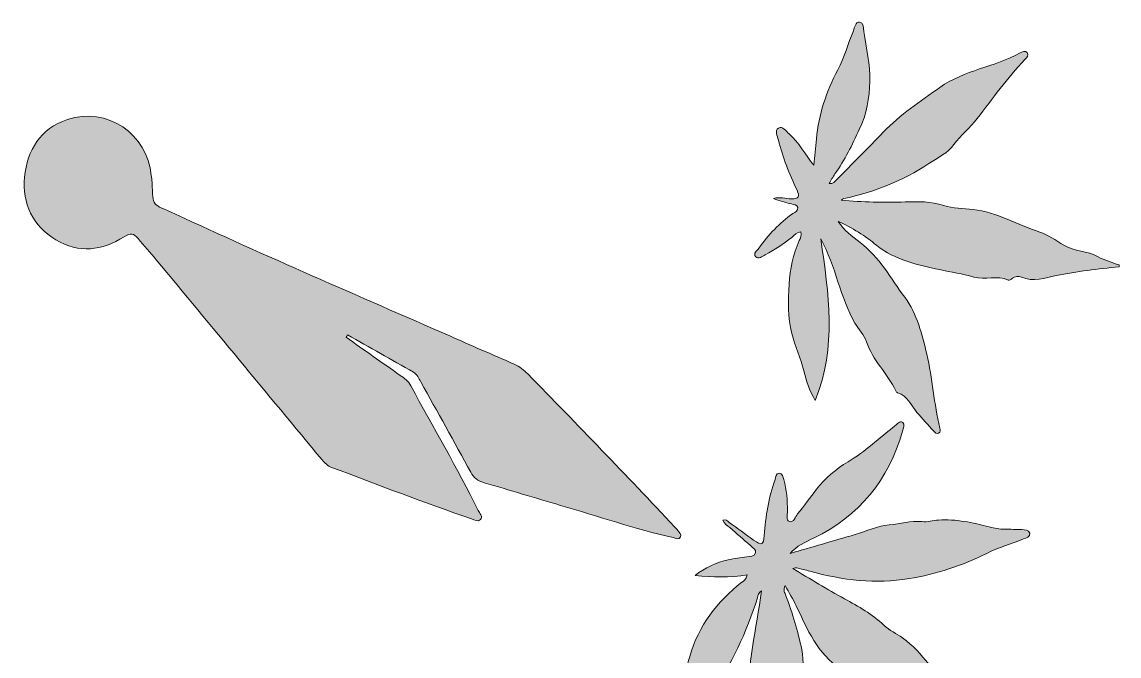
# Model space of a CAD drawing. Extents: x 432 to 1568, y -1563 to -437.
# Drawn here: x 983 to 1568, y -1225 to -887 of the extents above; entities that cross this region are included whole.
import ezdxf

# ---------------------------------------------------------------- set-up
doc = ezdxf.new("R2010")
doc.units = 0
doc.header["$MEASUREMENT"] = 0
doc.layers.add('katman 1', color=7, linetype='Continuous')

# ---------------------------------------------------------------- blocks, each defined once
blk = doc.blocks.new('block 2')
at = {"layer": 'katman 1', "true_color": 0x0a9800}
h = blk.add_hatch(color=94, dxfattribs=at)
h.dxf.hatch_style = 2
edge = h.paths.add_edge_path()
edge.add_spline(control_points=[(1567.9, -1017.83), (1556.66, -1018.95), (1545.47, -1020.13), (1534.35, -1022.51), (1528.53, -1023.77), (1522.16, -1026.03), (1515.85, -1023.3), (1514.38, -1022.67), (1512.58, -1022.85), (1511.07, -1023.93), (1510.42, -1024.39), (1509.37, -1025.09), (1508.88, -1024.86), (1502.97, -1022.11), (1496.68, -1024.99), (1490.49, -1023.24), (1484.57, -1021.57), (1478.23, -1020.67), (1472.2, -1019.32), (1460.57, -1016.73), (1448.6, -1014.28), (1438.84, -1006.45), (1432.52, -1001.38), (1425.77, -996.93), (1418.29, -993.63), (1421.22, -998.38), (1425.71, -1001.53), (1429.92, -1004.8), (1440.17, -1012.73), (1446.3, -1023.87), (1453.72, -1034.04), (1460.33, -1043.11), (1462.99, -1053.84), (1465.44, -1064.32), (1468.46, -1077.27), (1469.3, -1090.71), (1472.37, -1103.72), (1472.59, -1104.67), (1472.93, -1105.8), (1471.78, -1106.36), (1470.71, -1106.88), (1469.79, -1106.13), (1469.15, -1105.42), (1466.12, -1102.1), (1463.09, -1098.78), (1460.23, -1095.33), (1457.09, -1091.56), (1455.26, -1086.54), (1449.92, -1084.94), (1449.51, -1084.82), (1449.1, -1084.32), (1448.9, -1083.89), (1444.68, -1074.57), (1436.47, -1067.63), (1433.31, -1057.67), (1432.11, -1053.9), (1429.1, -1051.16), (1427.17, -1047.75), (1419.31, -1033.86), (1417.01, -1017.86), (1408.99, -1002.98), (1413.21, -1032.09), (1417.54, -1060.31), (1406.04, -1088.97), (1402.69, -1083.58), (1401.23, -1078.34), (1399.94, -1073.19), (1398.23, -1066.4), (1395.29, -1060.02), (1393.5, -1053.35), (1391.21, -1044.82), (1391.72, -1035.87), (1392.13, -1027.04), (1392.5, -1018.94), (1394.31, -1011.24), (1397.51, -1003.82), (1398.07, -1002.5), (1398.93, -1001.13), (1398.28, -999.22), (1396.17, -999.28), (1394.9, -1000.95), (1393.49, -1002.11), (1389.1, -1005.72), (1384.38, -1008.83), (1379.32, -1011.42), (1377.75, -1012.23), (1375.79, -1013.96), (1374.35, -1012.46), (1372.69, -1010.73), (1375.01, -1009.22), (1375.98, -1007.85), (1381.04, -1000.74), (1386.95, -994.46), (1394.12, -989.41), (1395.26, -988.61), (1397.16, -988.02), (1396.66, -986.17), (1396.27, -984.75), (1394.54, -984.68), (1393.31, -984.33), (1390.14, -983.45), (1386.94, -982.72), (1383.8, -981.49), (1387, -980.27), (1390.14, -981.63), (1393.27, -981.65), (1397.22, -981.68), (1397.97, -980.44), (1396.31, -976.93), (1392.24, -968.34), (1388.63, -959.55), (1386.38, -950.28), (1385.86, -948.13), (1384.2, -945.16), (1386.43, -943.88), (1388.66, -942.6), (1390.44, -945.57), (1392.1, -947.03), (1397.39, -951.69), (1400.65, -957.93), (1405.23, -963.7), (1405.69, -959.03), (1406.14, -954.35), (1406.61, -949.68), (1407.9, -936.66), (1411.85, -924.54), (1417.99, -912.93), (1421.47, -906.35), (1423.55, -899.04), (1426.34, -892.08), (1427.05, -890.29), (1427.38, -887.39), (1429.53, -887.49), (1431.85, -887.59), (1431.71, -890.55), (1431.97, -892.39), (1433.22, -901.26), (1435.33, -910.18), (1435.09, -919.03), (1434.85, -927.71), (1433.48, -936.6), (1429.51, -944.72), (1425.56, -952.8), (1421.89, -961.02), (1416.5, -968.31), (1415.35, -969.87), (1414.51, -971.66), (1413.43, -973.5), (1415.65, -973.87), (1416.45, -972.37), (1417.42, -971.4), (1425.74, -962.99), (1434.07, -954.59), (1442.27, -946.07), (1451.23, -936.74), (1461.89, -929.67), (1472.39, -922.25), (1485.45, -913.02), (1501.55, -911.44), (1515.16, -903.85), (1516.21, -903.26), (1517.89, -902.44), (1518.88, -903.6), (1520.18, -905.12), (1518.62, -906.45), (1517.68, -907.44), (1508.41, -917.24), (1500.49, -928.18), (1492.35, -938.83), (1488.53, -943.83), (1483.54, -947.53), (1479.89, -952.71), (1476.81, -957.07), (1471.18, -959.73), (1466.48, -962.85), (1452.63, -972.05), (1437.44, -978.07), (1421.19, -981.48), (1420.77, -981.57), (1420.42, -981.95), (1419.75, -982.39), (1431.37, -983.31), (1442.58, -983.6), (1453.91, -983.26), (1460.62, -983.05), (1467.65, -982.84), (1474.53, -985.15), (1479.36, -986.78), (1484.92, -986.59), (1490.11, -987.22), (1502.9, -988.77), (1513.78, -995.43), (1525.65, -999.28), (1529.74, -1000.61), (1534.29, -1003.74), (1538.49, -1006.3), (1544.01, -1009.66), (1550.99, -1009.25), (1556.78, -1012.44), (1560.24, -1014.34), (1564.18, -1015.39), (1567.9, -1016.83), (1567.9, -1017.16), (1567.9, -1017.5), (1567.9, -1017.83)], knot_values=[0, 0, 0, 0, 1, 1, 1, 2, 2, 2, 3, 3, 3, 4, 4, 4, 5, 5, 5, 6, 6, 6, 7, 7, 7, 8, 8, 8, 9, 9, 9, 10, 10, 10, 11, 11, 11, 12, 12, 12, 13, 13, 13, 14, 14, 14, 15, 15, 15, 16, 16, 16, 17, 17, 17, 18, 18, 18, 19, 19, 19, 20, 20, 20, 21, 21, 21, 22, 22, 22, 23, 23, 23, 24, 24, 24, 25, 25, 25, 26, 26, 26, 27, 27, 27, 28, 28, 28, 29, 29, 29, 30, 30, 30, 31, 31, 31, 32, 32, 32, 33, 33, 33, 34, 34, 34, 35, 35, 35, 36, 36, 36, 37, 37, 37, 38, 38, 38, 39, 39, 39, 40, 40, 40, 41, 41, 41, 42, 42, 42, 43, 43, 43, 44, 44, 44, 45, 45, 45, 46, 46, 46, 47, 47, 47, 48, 48, 48, 49, 49, 49, 50, 50, 50, 51, 51, 51, 52, 52, 52, 53, 53, 53, 54, 54, 54, 55, 55, 55, 56, 56, 56, 57, 57, 57, 58, 58, 58, 59, 59, 59, 60, 60, 60, 61, 61, 61, 62, 62, 62, 63, 63, 63, 64, 64, 64, 65, 65, 65, 66, 66, 66, 67, 67, 67, 68, 68, 68, 68], degree=3, periodic=1)
h = blk.add_hatch(color=94, dxfattribs=at)
h.dxf.hatch_style = 2
edge = h.paths.add_edge_path()
edge.add_spline(control_points=[(1155.99, -1055.3), (1165.63, -1062.08), (1175.26, -1068.89), (1184.93, -1075.64), (1187.13, -1077.18), (1189.21, -1078.74), (1190.54, -1081.19), (1202.5, -1103.32), (1215.23, -1125.03), (1226.45, -1147.55), (1227.2, -1149.05), (1229.15, -1150.76), (1227.57, -1152.44), (1226.32, -1153.78), (1224.39, -1152.55), (1222.87, -1152.03), (1197.82, -1143.42), (1173.07, -1134.01), (1148.32, -1124.61), (1146.2, -1123.8), (1144.66, -1122.36), (1143.26, -1120.67), (1113.82, -1085.15), (1084.38, -1049.62), (1054.92, -1014.11), (1051.73, -1010.26), (1048.32, -1006.59), (1045.18, -1002.71), (1042.89, -999.89), (1041.11, -999.71), (1037.76, -1001.81), (1026.09, -1009.14), (1013.54, -1010.83), (1001.4, -1003.42), (989.16, -995.94), (983.31, -984.22), (984.75, -969.97), (986.19, -955.59), (993, -944.3), (1007.53, -939.39), (1028.5, -932.29), (1050.42, -947), (1052.23, -969.2), (1052.32, -970.36), (1052.58, -971.52), (1052.63, -972.68), (1053.18, -986.54), (1052.3, -983.8), (1065.15, -989.77), (1113.48, -1012.25), (1162.49, -1033.21), (1211.29, -1054.65), (1222.72, -1059.68), (1234.17, -1064.69), (1245.64, -1069.64), (1248.46, -1070.86), (1250.73, -1072.7), (1252.85, -1074.87), (1279.19, -1101.77), (1305.38, -1128.82), (1331.09, -1156.32), (1331.66, -1156.93), (1332.28, -1157.51), (1332.76, -1158.18), (1333.51, -1159.23), (1334.95, -1160.27), (1334.29, -1161.62), (1333.38, -1163.49), (1331.58, -1162.33), (1330.27, -1162.03), (1309.95, -1157.44), (1290.25, -1150.61), (1270.26, -1144.85), (1256.65, -1140.93), (1243.15, -1136.69), (1229.54, -1132.77), (1226.27, -1131.82), (1224.07, -1130.16), (1222.43, -1127.14), (1213.65, -1111.06), (1204.71, -1095.07), (1195.82, -1079.04), (1194.77, -1077.15), (1193.93, -1075.09), (1191.93, -1073.96), (1180.21, -1067.33), (1168.49, -1060.71), (1156.77, -1054.09), (1156.51, -1054.49), (1156.25, -1054.9), (1155.99, -1055.3)], knot_values=[0, 0, 0, 0, 1, 1, 1, 2, 2, 2, 3, 3, 3, 4, 4, 4, 5, 5, 5, 6, 6, 6, 7, 7, 7, 8, 8, 8, 9, 9, 9, 10, 10, 10, 11, 11, 11, 12, 12, 12, 13, 13, 13, 14, 14, 14, 15, 15, 15, 16, 16, 16, 17, 17, 17, 18, 18, 18, 19, 19, 19, 20, 20, 20, 21, 21, 21, 22, 22, 22, 23, 23, 23, 24, 24, 24, 25, 25, 25, 26, 26, 26, 27, 27, 27, 28, 28, 28, 29, 29, 29, 30, 30, 30, 30], degree=3, periodic=1)
h = blk.add_hatch(color=94, dxfattribs=at)
h.dxf.hatch_style = 2
edge = h.paths.add_edge_path()
edge.add_spline(control_points=[(1389.95, -1187.61), (1388.68, -1190.06), (1389.84, -1191.55), (1390.39, -1192.98), (1393.93, -1202.35), (1396.75, -1211.91), (1398.84, -1221.71), (1400.23, -1228.23), (1398.85, -1234.89), (1399.69, -1241.3), (1400.54, -1247.87), (1398.47, -1253.99), (1398.22, -1260.32), (1398.02, -1265.17), (1397.59, -1271.29), (1393.49, -1275.58), (1392.94, -1276.15), (1392.43, -1276.95), (1392.33, -1277.71), (1390.74, -1288.7), (1383.57, -1297.8), (1381.86, -1308.76), (1381.65, -1310.11), (1381.31, -1312.21), (1379.47, -1312.11), (1377.77, -1312.01), (1377.61, -1309.95), (1377.18, -1308.57), (1375.32, -1302.47), (1374.8, -1296.17), (1374.68, -1289.82), (1374.63, -1287.48), (1374.75, -1285.12), (1372.34, -1283.63), (1371.1, -1282.86), (1370.71, -1281.51), (1370.81, -1280.12), (1371.49, -1270.2), (1370.31, -1260.26), (1370.13, -1250.37), (1369.77, -1230), (1374.61, -1210.57), (1377.39, -1190.39), (1375.82, -1191.27), (1375.62, -1192.81), (1375.24, -1194.04), (1369.56, -1212.48), (1361.08, -1229.7), (1350.64, -1245.76), (1346.41, -1252.26), (1339.38, -1256.94), (1333.57, -1262.4), (1333.19, -1262.77), (1332.18, -1263), (1331.82, -1262.76), (1330.82, -1262.08), (1331.33, -1260.96), (1331.49, -1260.02), (1333.47, -1248.35), (1335.85, -1236.8), (1339.11, -1225.4), (1343.82, -1208.93), (1353.74, -1196.26), (1366.93, -1185.81), (1367.95, -1185.01), (1369.15, -1184.31), (1369.8, -1181.9), (1360.41, -1183.28), (1351.31, -1183.39), (1342.04, -1182.14), (1347.34, -1178), (1353.2, -1175.29), (1359.63, -1173.86), (1362.88, -1173.14), (1366.23, -1172.93), (1369.48, -1172.21), (1371.14, -1171.84), (1373.62, -1172.39), (1374.17, -1170.19), (1374.62, -1168.39), (1372.65, -1167.36), (1371.47, -1166.28), (1367.89, -1163.04), (1364.19, -1159.93), (1360.57, -1156.73), (1359.23, -1155.54), (1357.5, -1154.7), (1356.82, -1152.76), (1358.47, -1151.9), (1359.3, -1153.34), (1360.24, -1154), (1364.6, -1157.07), (1368.84, -1160.3), (1373.19, -1163.38), (1377.49, -1166.43), (1378.42, -1166.06), (1378.84, -1160.95), (1379.69, -1150.8), (1381.05, -1140.76), (1384.6, -1131.14), (1385.08, -1129.82), (1385.04, -1127.7), (1386.87, -1127.72), (1388.65, -1127.73), (1388.79, -1129.77), (1389.21, -1131.14), (1390.92, -1136.62), (1391.13, -1142.27), (1391.21, -1147.95), (1391.24, -1149.86), (1390.26, -1152.8), (1392.26, -1153.43), (1394.66, -1154.19), (1395.37, -1151), (1396.63, -1149.41), (1400.04, -1145.11), (1403.23, -1140.62), (1406.63, -1136.3), (1411.31, -1130.36), (1417.05, -1125.53), (1423.5, -1121.68), (1432.58, -1116.27), (1440.18, -1108.97), (1448.47, -1102.55), (1449.72, -1101.58), (1451.06, -1099.56), (1452.65, -1100.71), (1454.05, -1101.74), (1452.98, -1103.81), (1452.52, -1105.38), (1445.09, -1131.31), (1429.58, -1150.48), (1405.17, -1162.31), (1400.74, -1164.46), (1396.12, -1166.38), (1392.58, -1170.49), (1404.15, -1167.12), (1415.71, -1163.77), (1427.27, -1160.38), (1433.34, -1158.6), (1439.32, -1155.67), (1445.48, -1155.25), (1451.29, -1154.86), (1456.9, -1152.8), (1462.86, -1153.53), (1465.75, -1153.88), (1468.78, -1152.87), (1471.76, -1152.68), (1480.99, -1152.08), (1489.88, -1154.07), (1498.73, -1156.32), (1501.49, -1157.03), (1504.25, -1157.53), (1507.11, -1157.57), (1510.1, -1157.6), (1513.11, -1157.61), (1516.1, -1157.79), (1517.7, -1157.89), (1519.91, -1157.8), (1520.3, -1159.69), (1520.72, -1161.81), (1518.41, -1162.15), (1516.97, -1162.73), (1510.48, -1165.32), (1503.68, -1167.29), (1497.45, -1170.41), (1484.3, -1176.98), (1470.49, -1181.46), (1456.09, -1183.88), (1438.22, -1186.88), (1420.58, -1184.73), (1403.21, -1179.93), (1400.8, -1179.27), (1398.38, -1178.68), (1395.95, -1178.13), (1395.56, -1178.04), (1395.09, -1178.29), (1394.04, -1178.52), (1403.51, -1184.09), (1412.39, -1189.59), (1421.54, -1194.59), (1429.05, -1198.68), (1436.48, -1202.74), (1442.69, -1208.79), (1445.52, -1211.55), (1449.3, -1213.12), (1452.55, -1215.42), (1463.63, -1223.25), (1469.79, -1235.35), (1479.01, -1244.75), (1481.55, -1247.35), (1482.63, -1251.33), (1484.88, -1254.55), (1490.45, -1262.5), (1497.14, -1269.44), (1503.12, -1277), (1504, -1278.12), (1505.77, -1279.55), (1504.86, -1280.83), (1503.6, -1282.62), (1501.92, -1280.71), (1500.48, -1280.23), (1491.81, -1277.35), (1483.72, -1273.08), (1474.91, -1270.35), (1469.22, -1268.58), (1463.31, -1265.94), (1457.83, -1262.37), (1453.25, -1259.39), (1448.75, -1254.52), (1442.35, -1254.38), (1441.92, -1254.37), (1441.26, -1254.03), (1441.09, -1253.67), (1438.18, -1247.42), (1431.15, -1245.23), (1427.43, -1239.71), (1425.38, -1236.68), (1422.17, -1233.94), (1419.49, -1232.12), (1407.14, -1223.71), (1401.78, -1210.94), (1395.87, -1198.31), (1394.21, -1194.77), (1392.08, -1191.44), (1389.95, -1187.61)], knot_values=[0, 0, 0, 0, 1, 1, 1, 2, 2, 2, 3, 3, 3, 4, 4, 4, 5, 5, 5, 6, 6, 6, 7, 7, 7, 8, 8, 8, 9, 9, 9, 10, 10, 10, 11, 11, 11, 12, 12, 12, 13, 13, 13, 14, 14, 14, 15, 15, 15, 16, 16, 16, 17, 17, 17, 18, 18, 18, 19, 19, 19, 20, 20, 20, 21, 21, 21, 22, 22, 22, 23, 23, 23, 24, 24, 24, 25, 25, 25, 26, 26, 26, 27, 27, 27, 28, 28, 28, 29, 29, 29, 30, 30, 30, 31, 31, 31, 32, 32, 32, 33, 33, 33, 34, 34, 34, 35, 35, 35, 36, 36, 36, 37, 37, 37, 38, 38, 38, 39, 39, 39, 40, 40, 40, 41, 41, 41, 42, 42, 42, 43, 43, 43, 44, 44, 44, 45, 45, 45, 46, 46, 46, 47, 47, 47, 48, 48, 48, 49, 49, 49, 50, 50, 50, 51, 51, 51, 52, 52, 52, 53, 53, 53, 54, 54, 54, 55, 55, 55, 56, 56, 56, 57, 57, 57, 58, 58, 58, 59, 59, 59, 60, 60, 60, 61, 61, 61, 62, 62, 62, 63, 63, 63, 64, 64, 64, 65, 65, 65, 66, 66, 66, 67, 67, 67, 68, 68, 68, 69, 69, 69, 70, 70, 70, 71, 71, 71, 72, 72, 72, 73, 73, 73, 74, 74, 74, 75, 75, 75, 75], degree=3, periodic=1)
at = {"layer": 'katman 1', "lineweight": 0}
for points, knots in [([(1567.9, -1017.83), (1556.66, -1018.95), (1545.47, -1020.13), (1534.35, -1022.51), (1528.53, -1023.77), (1522.16, -1026.03), (1515.85, -1023.3), (1514.38, -1022.67), (1512.58, -1022.85), (1511.07, -1023.93), (1510.42, -1024.39), (1509.37, -1025.09), (1508.88, -1024.86), (1502.97, -1022.11), (1496.68, -1024.99), (1490.49, -1023.24), (1484.57, -1021.57), (1478.23, -1020.67), (1472.2, -1019.32), (1460.57, -1016.73), (1448.6, -1014.28), (1438.84, -1006.45), (1432.52, -1001.38), (1425.77, -996.93), (1418.29, -993.63), (1421.22, -998.38), (1425.71, -1001.53), (1429.92, -1004.8), (1440.17, -1012.73), (1446.3, -1023.87), (1453.72, -1034.04), (1460.33, -1043.11), (1462.99, -1053.84), (1465.44, -1064.32), (1468.46, -1077.27), (1469.3, -1090.71), (1472.37, -1103.72), (1472.59, -1104.67), (1472.93, -1105.8), (1471.78, -1106.36), (1470.71, -1106.88), (1469.79, -1106.13), (1469.15, -1105.42), (1466.12, -1102.1), (1463.09, -1098.78), (1460.23, -1095.33), (1457.09, -1091.56), (1455.26, -1086.54), (1449.92, -1084.94), (1449.51, -1084.82), (1449.1, -1084.32), (1448.9, -1083.89), (1444.68, -1074.57), (1436.47, -1067.63), (1433.31, -1057.67), (1432.11, -1053.9), (1429.1, -1051.16), (1427.17, -1047.75), (1419.31, -1033.86), (1417.01, -1017.86), (1408.99, -1002.98), (1413.21, -1032.09), (1417.54, -1060.31), (1406.04, -1088.97), (1402.69, -1083.58), (1401.23, -1078.34), (1399.94, -1073.19), (1398.23, -1066.4), (1395.29, -1060.02), (1393.5, -1053.35), (1391.21, -1044.82), (1391.72, -1035.87), (1392.13, -1027.04), (1392.5, -1018.94), (1394.31, -1011.24), (1397.51, -1003.82), (1398.07, -1002.5), (1398.93, -1001.13), (1398.28, -999.22), (1396.17, -999.28), (1394.9, -1000.95), (1393.49, -1002.11), (1389.1, -1005.72), (1384.38, -1008.83), (1379.32, -1011.42), (1377.75, -1012.23), (1375.79, -1013.96), (1374.35, -1012.46), (1372.69, -1010.73), (1375.01, -1009.22), (1375.98, -1007.85), (1381.04, -1000.74), (1386.95, -994.46), (1394.12, -989.41), (1395.26, -988.61), (1397.16, -988.02), (1396.66, -986.17), (1396.27, -984.75), (1394.54, -984.68), (1393.31, -984.33), (1390.14, -983.45), (1386.94, -982.72), (1383.8, -981.49), (1387, -980.27), (1390.14, -981.63), (1393.27, -981.65), (1397.22, -981.68), (1397.97, -980.44), (1396.31, -976.93), (1392.24, -968.34), (1388.63, -959.55), (1386.38, -950.28), (1385.86, -948.13), (1384.2, -945.16), (1386.43, -943.88), (1388.66, -942.6), (1390.44, -945.57), (1392.1, -947.03), (1397.39, -951.69), (1400.65, -957.93), (1405.23, -963.7), (1405.69, -959.03), (1406.14, -954.35), (1406.61, -949.68), (1407.9, -936.66), (1411.85, -924.54), (1417.99, -912.93), (1421.47, -906.35), (1423.55, -899.04), (1426.34, -892.08), (1427.05, -890.29), (1427.38, -887.39), (1429.53, -887.49), (1431.85, -887.59), (1431.71, -890.55), (1431.97, -892.39), (1433.22, -901.26), (1435.33, -910.18), (1435.09, -919.03), (1434.85, -927.71), (1433.48, -936.6), (1429.51, -944.72), (1425.56, -952.8), (1421.89, -961.02), (1416.5, -968.31), (1415.35, -969.87), (1414.51, -971.66), (1413.43, -973.5), (1415.65, -973.87), (1416.45, -972.37), (1417.42, -971.4), (1425.74, -962.99), (1434.07, -954.59), (1442.27, -946.07), (1451.23, -936.74), (1461.89, -929.67), (1472.39, -922.25), (1485.45, -913.02), (1501.55, -911.44), (1515.16, -903.85), (1516.21, -903.26), (1517.89, -902.44), (1518.88, -903.6), (1520.18, -905.12), (1518.62, -906.45), (1517.68, -907.44), (1508.41, -917.24), (1500.49, -928.18), (1492.35, -938.83), (1488.53, -943.83), (1483.54, -947.53), (1479.89, -952.71), (1476.81, -957.07), (1471.18, -959.73), (1466.48, -962.85), (1452.63, -972.05), (1437.44, -978.07), (1421.19, -981.48), (1420.77, -981.57), (1420.42, -981.95), (1419.75, -982.39), (1431.37, -983.31), (1442.58, -983.6), (1453.91, -983.26), (1460.62, -983.05), (1467.65, -982.84), (1474.53, -985.15), (1479.36, -986.78), (1484.92, -986.59), (1490.11, -987.22), (1502.9, -988.77), (1513.78, -995.43), (1525.65, -999.28), (1529.74, -1000.61), (1534.29, -1003.74), (1538.49, -1006.3), (1544.01, -1009.66), (1550.99, -1009.25), (1556.78, -1012.44), (1560.24, -1014.34), (1564.18, -1015.39), (1567.9, -1016.83), (1567.9, -1017.16), (1567.9, -1017.5), (1567.9, -1017.83)], [0, 0, 0, 0, 1, 1, 1, 2, 2, 2, 3, 3, 3, 4, 4, 4, 5, 5, 5, 6, 6, 6, 7, 7, 7, 8, 8, 8, 9, 9, 9, 10, 10, 10, 11, 11, 11, 12, 12, 12, 13, 13, 13, 14, 14, 14, 15, 15, 15, 16, 16, 16, 17, 17, 17, 18, 18, 18, 19, 19, 19, 20, 20, 20, 21, 21, 21, 22, 22, 22, 23, 23, 23, 24, 24, 24, 25, 25, 25, 26, 26, 26, 27, 27, 27, 28, 28, 28, 29, 29, 29, 30, 30, 30, 31, 31, 31, 32, 32, 32, 33, 33, 33, 34, 34, 34, 35, 35, 35, 36, 36, 36, 37, 37, 37, 38, 38, 38, 39, 39, 39, 40, 40, 40, 41, 41, 41, 42, 42, 42, 43, 43, 43, 44, 44, 44, 45, 45, 45, 46, 46, 46, 47, 47, 47, 48, 48, 48, 49, 49, 49, 50, 50, 50, 51, 51, 51, 52, 52, 52, 53, 53, 53, 54, 54, 54, 55, 55, 55, 56, 56, 56, 57, 57, 57, 58, 58, 58, 59, 59, 59, 60, 60, 60, 61, 61, 61, 62, 62, 62, 63, 63, 63, 64, 64, 64, 65, 65, 65, 66, 66, 66, 67, 67, 67, 68, 68, 68, 68]), ([(1155.99, -1055.3), (1165.63, -1062.08), (1175.26, -1068.89), (1184.93, -1075.64), (1187.13, -1077.18), (1189.21, -1078.74), (1190.54, -1081.19), (1202.5, -1103.32), (1215.23, -1125.03), (1226.45, -1147.55), (1227.2, -1149.05), (1229.15, -1150.76), (1227.57, -1152.44), (1226.32, -1153.78), (1224.39, -1152.55), (1222.87, -1152.03), (1197.82, -1143.42), (1173.07, -1134.01), (1148.32, -1124.61), (1146.2, -1123.8), (1144.66, -1122.36), (1143.26, -1120.67), (1113.82, -1085.15), (1084.38, -1049.62), (1054.92, -1014.11), (1051.73, -1010.26), (1048.32, -1006.59), (1045.18, -1002.71), (1042.89, -999.89), (1041.11, -999.71), (1037.76, -1001.81), (1026.09, -1009.14), (1013.54, -1010.83), (1001.4, -1003.42), (989.16, -995.94), (983.31, -984.22), (984.75, -969.97), (986.19, -955.59), (993, -944.3), (1007.53, -939.39), (1028.5, -932.29), (1050.42, -947), (1052.23, -969.2), (1052.32, -970.36), (1052.58, -971.52), (1052.63, -972.68), (1053.18, -986.54), (1052.3, -983.8), (1065.15, -989.77), (1113.48, -1012.25), (1162.49, -1033.21), (1211.29, -1054.65), (1222.72, -1059.68), (1234.17, -1064.69), (1245.64, -1069.64), (1248.46, -1070.86), (1250.73, -1072.7), (1252.85, -1074.87), (1279.19, -1101.77), (1305.38, -1128.82), (1331.09, -1156.32), (1331.66, -1156.93), (1332.28, -1157.51), (1332.76, -1158.18), (1333.51, -1159.23), (1334.95, -1160.27), (1334.29, -1161.62), (1333.38, -1163.49), (1331.58, -1162.33), (1330.27, -1162.03), (1309.95, -1157.44), (1290.25, -1150.61), (1270.26, -1144.85), (1256.65, -1140.93), (1243.15, -1136.69), (1229.54, -1132.77), (1226.27, -1131.82), (1224.07, -1130.16), (1222.43, -1127.14), (1213.65, -1111.06), (1204.71, -1095.07), (1195.82, -1079.04), (1194.77, -1077.15), (1193.93, -1075.09), (1191.93, -1073.96), (1180.21, -1067.33), (1168.49, -1060.71), (1156.77, -1054.09), (1156.51, -1054.49), (1156.25, -1054.9), (1155.99, -1055.3)], [0, 0, 0, 0, 1, 1, 1, 2, 2, 2, 3, 3, 3, 4, 4, 4, 5, 5, 5, 6, 6, 6, 7, 7, 7, 8, 8, 8, 9, 9, 9, 10, 10, 10, 11, 11, 11, 12, 12, 12, 13, 13, 13, 14, 14, 14, 15, 15, 15, 16, 16, 16, 17, 17, 17, 18, 18, 18, 19, 19, 19, 20, 20, 20, 21, 21, 21, 22, 22, 22, 23, 23, 23, 24, 24, 24, 25, 25, 25, 26, 26, 26, 27, 27, 27, 28, 28, 28, 29, 29, 29, 30, 30, 30, 30]), ([(1389.95, -1187.61), (1388.68, -1190.06), (1389.84, -1191.55), (1390.39, -1192.98), (1393.93, -1202.35), (1396.75, -1211.91), (1398.84, -1221.71), (1400.23, -1228.23), (1398.85, -1234.89), (1399.69, -1241.3), (1400.54, -1247.87), (1398.47, -1253.99), (1398.22, -1260.32), (1398.02, -1265.17), (1397.59, -1271.29), (1393.49, -1275.58), (1392.94, -1276.15), (1392.43, -1276.95), (1392.33, -1277.71), (1390.74, -1288.7), (1383.57, -1297.8), (1381.86, -1308.76), (1381.65, -1310.11), (1381.31, -1312.21), (1379.47, -1312.11), (1377.77, -1312.01), (1377.61, -1309.95), (1377.18, -1308.57), (1375.32, -1302.47), (1374.8, -1296.17), (1374.68, -1289.82), (1374.63, -1287.48), (1374.75, -1285.12), (1372.34, -1283.63), (1371.1, -1282.86), (1370.71, -1281.51), (1370.81, -1280.12), (1371.49, -1270.2), (1370.31, -1260.26), (1370.13, -1250.37), (1369.77, -1230), (1374.61, -1210.57), (1377.39, -1190.39), (1375.82, -1191.27), (1375.62, -1192.81), (1375.24, -1194.04), (1369.56, -1212.48), (1361.08, -1229.7), (1350.64, -1245.76), (1346.41, -1252.26), (1339.38, -1256.94), (1333.57, -1262.4), (1333.19, -1262.77), (1332.18, -1263), (1331.82, -1262.76), (1330.82, -1262.08), (1331.33, -1260.96), (1331.49, -1260.02), (1333.47, -1248.35), (1335.85, -1236.8), (1339.11, -1225.4), (1343.82, -1208.93), (1353.74, -1196.26), (1366.93, -1185.81), (1367.95, -1185.01), (1369.15, -1184.31), (1369.8, -1181.9), (1360.41, -1183.28), (1351.31, -1183.39), (1342.04, -1182.14), (1347.34, -1178), (1353.2, -1175.29), (1359.63, -1173.86), (1362.88, -1173.14), (1366.23, -1172.93), (1369.48, -1172.21), (1371.14, -1171.84), (1373.62, -1172.39), (1374.17, -1170.19), (1374.62, -1168.39), (1372.65, -1167.36), (1371.47, -1166.28), (1367.89, -1163.04), (1364.19, -1159.93), (1360.57, -1156.73), (1359.23, -1155.54), (1357.5, -1154.7), (1356.82, -1152.76), (1358.47, -1151.9), (1359.3, -1153.34), (1360.24, -1154), (1364.6, -1157.07), (1368.84, -1160.3), (1373.19, -1163.38), (1377.49, -1166.43), (1378.42, -1166.06), (1378.84, -1160.95), (1379.69, -1150.8), (1381.05, -1140.76), (1384.6, -1131.14), (1385.08, -1129.82), (1385.04, -1127.7), (1386.87, -1127.72), (1388.65, -1127.73), (1388.79, -1129.77), (1389.21, -1131.14), (1390.92, -1136.62), (1391.13, -1142.27), (1391.21, -1147.95), (1391.24, -1149.86), (1390.26, -1152.8), (1392.26, -1153.43), (1394.66, -1154.19), (1395.37, -1151), (1396.63, -1149.41), (1400.04, -1145.11), (1403.23, -1140.62), (1406.63, -1136.3), (1411.31, -1130.36), (1417.05, -1125.53), (1423.5, -1121.68), (1432.58, -1116.27), (1440.18, -1108.97), (1448.47, -1102.55), (1449.72, -1101.58), (1451.06, -1099.56), (1452.65, -1100.71), (1454.05, -1101.74), (1452.98, -1103.81), (1452.52, -1105.38), (1445.09, -1131.31), (1429.58, -1150.48), (1405.17, -1162.31), (1400.74, -1164.46), (1396.12, -1166.38), (1392.58, -1170.49), (1404.15, -1167.12), (1415.71, -1163.77), (1427.27, -1160.38), (1433.34, -1158.6), (1439.32, -1155.67), (1445.48, -1155.25), (1451.29, -1154.86), (1456.9, -1152.8), (1462.86, -1153.53), (1465.75, -1153.88), (1468.78, -1152.87), (1471.76, -1152.68), (1480.99, -1152.08), (1489.88, -1154.07), (1498.73, -1156.32), (1501.49, -1157.03), (1504.25, -1157.53), (1507.11, -1157.57), (1510.1, -1157.6), (1513.11, -1157.61), (1516.1, -1157.79), (1517.7, -1157.89), (1519.91, -1157.8), (1520.3, -1159.69), (1520.72, -1161.81), (1518.41, -1162.15), (1516.97, -1162.73), (1510.48, -1165.32), (1503.68, -1167.29), (1497.45, -1170.41), (1484.3, -1176.98), (1470.49, -1181.46), (1456.09, -1183.88), (1438.22, -1186.88), (1420.58, -1184.73), (1403.21, -1179.93), (1400.8, -1179.27), (1398.38, -1178.68), (1395.95, -1178.13), (1395.56, -1178.04), (1395.09, -1178.29), (1394.04, -1178.52), (1403.51, -1184.09), (1412.39, -1189.59), (1421.54, -1194.59), (1429.05, -1198.68), (1436.48, -1202.74), (1442.69, -1208.79), (1445.52, -1211.55), (1449.3, -1213.12), (1452.55, -1215.42), (1463.63, -1223.25), (1469.79, -1235.35), (1479.01, -1244.75), (1481.55, -1247.35), (1482.63, -1251.33), (1484.88, -1254.55), (1490.45, -1262.5), (1497.14, -1269.44), (1503.12, -1277), (1504, -1278.12), (1505.77, -1279.55), (1504.86, -1280.83), (1503.6, -1282.62), (1501.92, -1280.71), (1500.48, -1280.23), (1491.81, -1277.35), (1483.72, -1273.08), (1474.91, -1270.35), (1469.22, -1268.58), (1463.31, -1265.94), (1457.83, -1262.37), (1453.25, -1259.39), (1448.75, -1254.52), (1442.35, -1254.38), (1441.92, -1254.37), (1441.26, -1254.03), (1441.09, -1253.67), (1438.18, -1247.42), (1431.15, -1245.23), (1427.43, -1239.71), (1425.38, -1236.68), (1422.17, -1233.94), (1419.49, -1232.12), (1407.14, -1223.71), (1401.78, -1210.94), (1395.87, -1198.31), (1394.21, -1194.77), (1392.08, -1191.44), (1389.95, -1187.61)], [0, 0, 0, 0, 1, 1, 1, 2, 2, 2, 3, 3, 3, 4, 4, 4, 5, 5, 5, 6, 6, 6, 7, 7, 7, 8, 8, 8, 9, 9, 9, 10, 10, 10, 11, 11, 11, 12, 12, 12, 13, 13, 13, 14, 14, 14, 15, 15, 15, 16, 16, 16, 17, 17, 17, 18, 18, 18, 19, 19, 19, 20, 20, 20, 21, 21, 21, 22, 22, 22, 23, 23, 23, 24, 24, 24, 25, 25, 25, 26, 26, 26, 27, 27, 27, 28, 28, 28, 29, 29, 29, 30, 30, 30, 31, 31, 31, 32, 32, 32, 33, 33, 33, 34, 34, 34, 35, 35, 35, 36, 36, 36, 37, 37, 37, 38, 38, 38, 39, 39, 39, 40, 40, 40, 41, 41, 41, 42, 42, 42, 43, 43, 43, 44, 44, 44, 45, 45, 45, 46, 46, 46, 47, 47, 47, 48, 48, 48, 49, 49, 49, 50, 50, 50, 51, 51, 51, 52, 52, 52, 53, 53, 53, 54, 54, 54, 55, 55, 55, 56, 56, 56, 57, 57, 57, 58, 58, 58, 59, 59, 59, 60, 60, 60, 61, 61, 61, 62, 62, 62, 63, 63, 63, 64, 64, 64, 65, 65, 65, 66, 66, 66, 67, 67, 67, 68, 68, 68, 69, 69, 69, 70, 70, 70, 71, 71, 71, 72, 72, 72, 73, 73, 73, 74, 74, 74, 75, 75, 75, 75])]:
    blk.add_open_spline(points, degree=3, knots=knots, dxfattribs=at)

msp = doc.modelspace()

# ---------------------------------------------------------------- block references
at = {"layer": 'katman 1'}
msp.add_blockref('block 2', (0, 0), dxfattribs=at)

doc.saveas('drawing.dxf')
